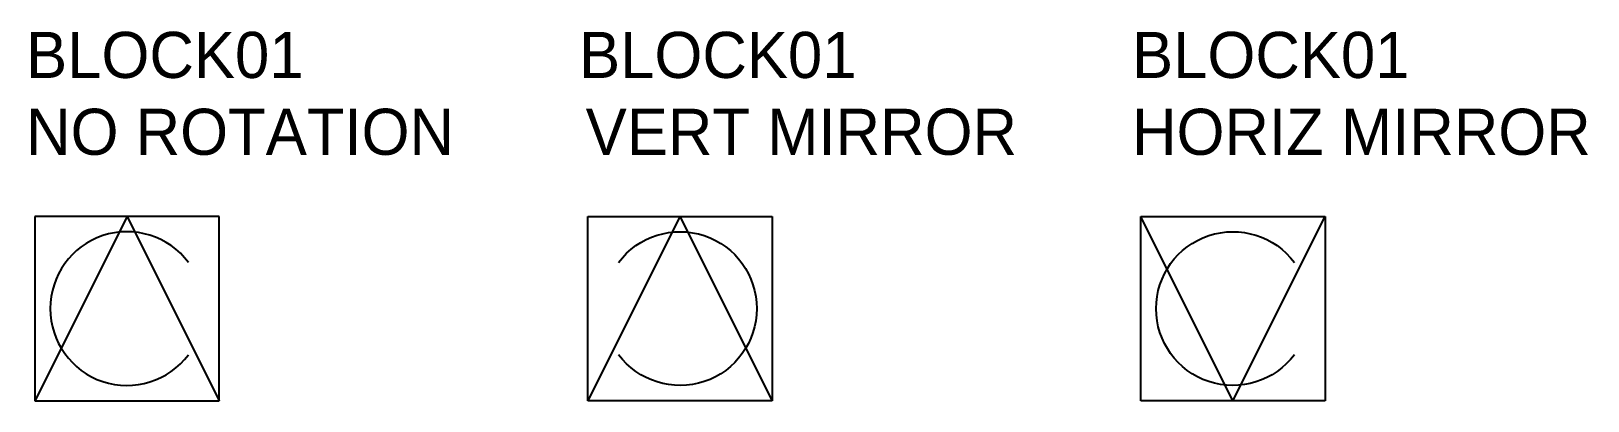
# Model space of a CAD drawing. Extents: x -6 to 95, y -6 to 18.
import ezdxf

# ---------------------------------------------------------------- set-up
doc = ezdxf.new("R2010")
doc.units = 0
doc.header["$LTSCALE"] = 100
doc.layers.add('DEFAULT', color=7, linetype='CONTINUOUS')

# ---------------------------------------------------------------- blocks, each defined once
blk = doc.blocks.new('BLOCK01')
at = {"layer": 'DEFAULT'}
for p, q in [((0, 5), (-6, -7)), ((6, 5), (-6, 5)), ((-6, 5), (-6, -7)), ((0, 5), (6, -7)), ((6, -7), (6, 5)), ((-6, -7), (6, -7))]:
    blk.add_line(p, q, dxfattribs=at)
blk.add_arc((0, -1), 5, 36.8699, 323.1301, dxfattribs=at)
blk = doc.blocks.new('*X2')
at = {"layer": 'DEFAULT'}
for s, p in [('BLOCK01', (65.43, 15)), ('HORIZ MIRROR', (65.43, 10))]:
    blk.add_text(s, height=3, dxfattribs=at).set_placement(p)
blk = doc.blocks.new('*X3')
at = {"layer": 'DEFAULT'}
for s, p in [('BLOCK01', (29.43, 15)), ('VERT MIRROR', (29.86, 10))]:
    blk.add_text(s, height=3, dxfattribs=at).set_placement(p)
blk = doc.blocks.new('*X4')
at = {"layer": 'DEFAULT'}
for s, p in [('BLOCK01', (-6.57, 15)), ('NO ROTATION', (-6.57, 10))]:
    blk.add_text(s, height=3, dxfattribs=at).set_placement(p)

msp = doc.modelspace()

# ---------------------------------------------------------------- block references
at = {"layer": 'DEFAULT'}
for name, p in [('*X4', (0, 0)), ('*X3', (0, 0)), ('*X2', (0, 0)), ('BLOCK01', (0, 1))]:
    msp.add_blockref(name, p, dxfattribs=at)
at = {"layer": 'DEFAULT', "xscale": -1}
msp.add_blockref('BLOCK01', (36, 1), dxfattribs=at)
at = {"layer": 'DEFAULT', "xscale": -1, "rotation": 180}
msp.add_blockref('BLOCK01', (72, -1), dxfattribs=at)

doc.saveas('drawing.dxf')
